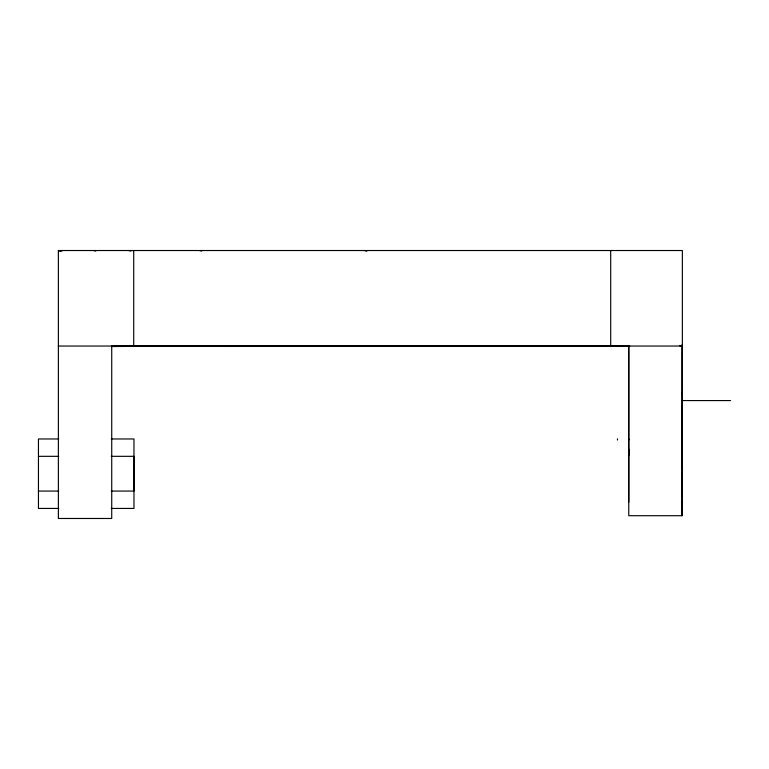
<?xml version="1.0" encoding="UTF-8"?>
<svg xmlns="http://www.w3.org/2000/svg" width="769" height="769" viewBox="0 0 769 769"><rect width="100%" height="100%" fill="white"/><g stroke="black" fill="none" stroke-linecap="round" stroke-linejoin="round"><path stroke-width="1.15" d="M628.763 502.167L628.763 346.088L628.763 515.711L682.103 515.711L682.103 344.618M682.103 440.147L682.161 346.04M682.093 505.752L682.093 500.859M682.103 495.774L682.103 490.968M682.113 473.608L682.103 483.057M682.103 447.942L682.103 445.597M682.151 426.795L682.103 437.138M682.132 422.046L682.141 418.855M682.103 487.719L682.132 479.116M682.103 446.27L682.103 453.797M682.103 443.223L682.141 436.561M682.103 449.038L682.122 446.808M682.103 439.464L682.103 438.868M164.479 346.098L111.726 346.55L111.726 346.04L386.932 346.165M348.059 345.666L111.726 346.04L111.726 518.479L58.377 518.479L58.377 250.521L682.363 250.521L682.363 346.04L58.377 346.04M217.243 346.146L629.715 346.088M682.17 400.572L730.55 400.572M58.752 438.964L38.45 438.964L38.45 508.434L58.752 508.434M111.284 438.964L133.969 438.964L133.969 508.434L111.284 508.434M38.45 456.325L58.752 456.325M111.284 456.325L133.969 456.325L133.979 473.694L133.969 491.064L111.284 491.064M38.45 491.064L58.752 491.064M383.462 346.05L375.089 346.04L398.784 346.29M303.678 345.829L306.629 346.377L223.885 346.454M296.459 346.127L306.629 346.377M458.593 345.675L466.994 346.04M542.674 345.627L548.624 346.04M382.241 345.646L389.383 346.3L387.086 345.637M611.913 345.675L615.488 346.04M249.271 345.704L251.626 346.04M61.943 251.069L58.377 250.521L60.674 251.184M128.615 250.521L130.941 251.05M199.382 250.521L201.728 251.059M93.501 250.521L95.817 251.059M364.487 250.521L366.784 251.223M682.113 453.316L682.122 456.238M682.103 445.953L682.151 449.134M682.093 501.782L682.103 515.711L682.103 437.878M682.103 451.124L682.113 451.912M682.141 419.067L682.161 430.227M682.17 392.671L682.17 394.189M682.151 406.311L682.161 409.694M682.161 409.858L682.17 429.487M682.161 408.993L682.141 468.782M628.763 438.868L628.763 440.051M628.763 449.038L628.763 455.488M617.469 438.868L617.469 440.051M610.701 250.521L610.701 346.04M133.719 250.521L133.719 346.04M682.363 346.04L679.979 345.733L682.363 346.04"/></g></svg>
